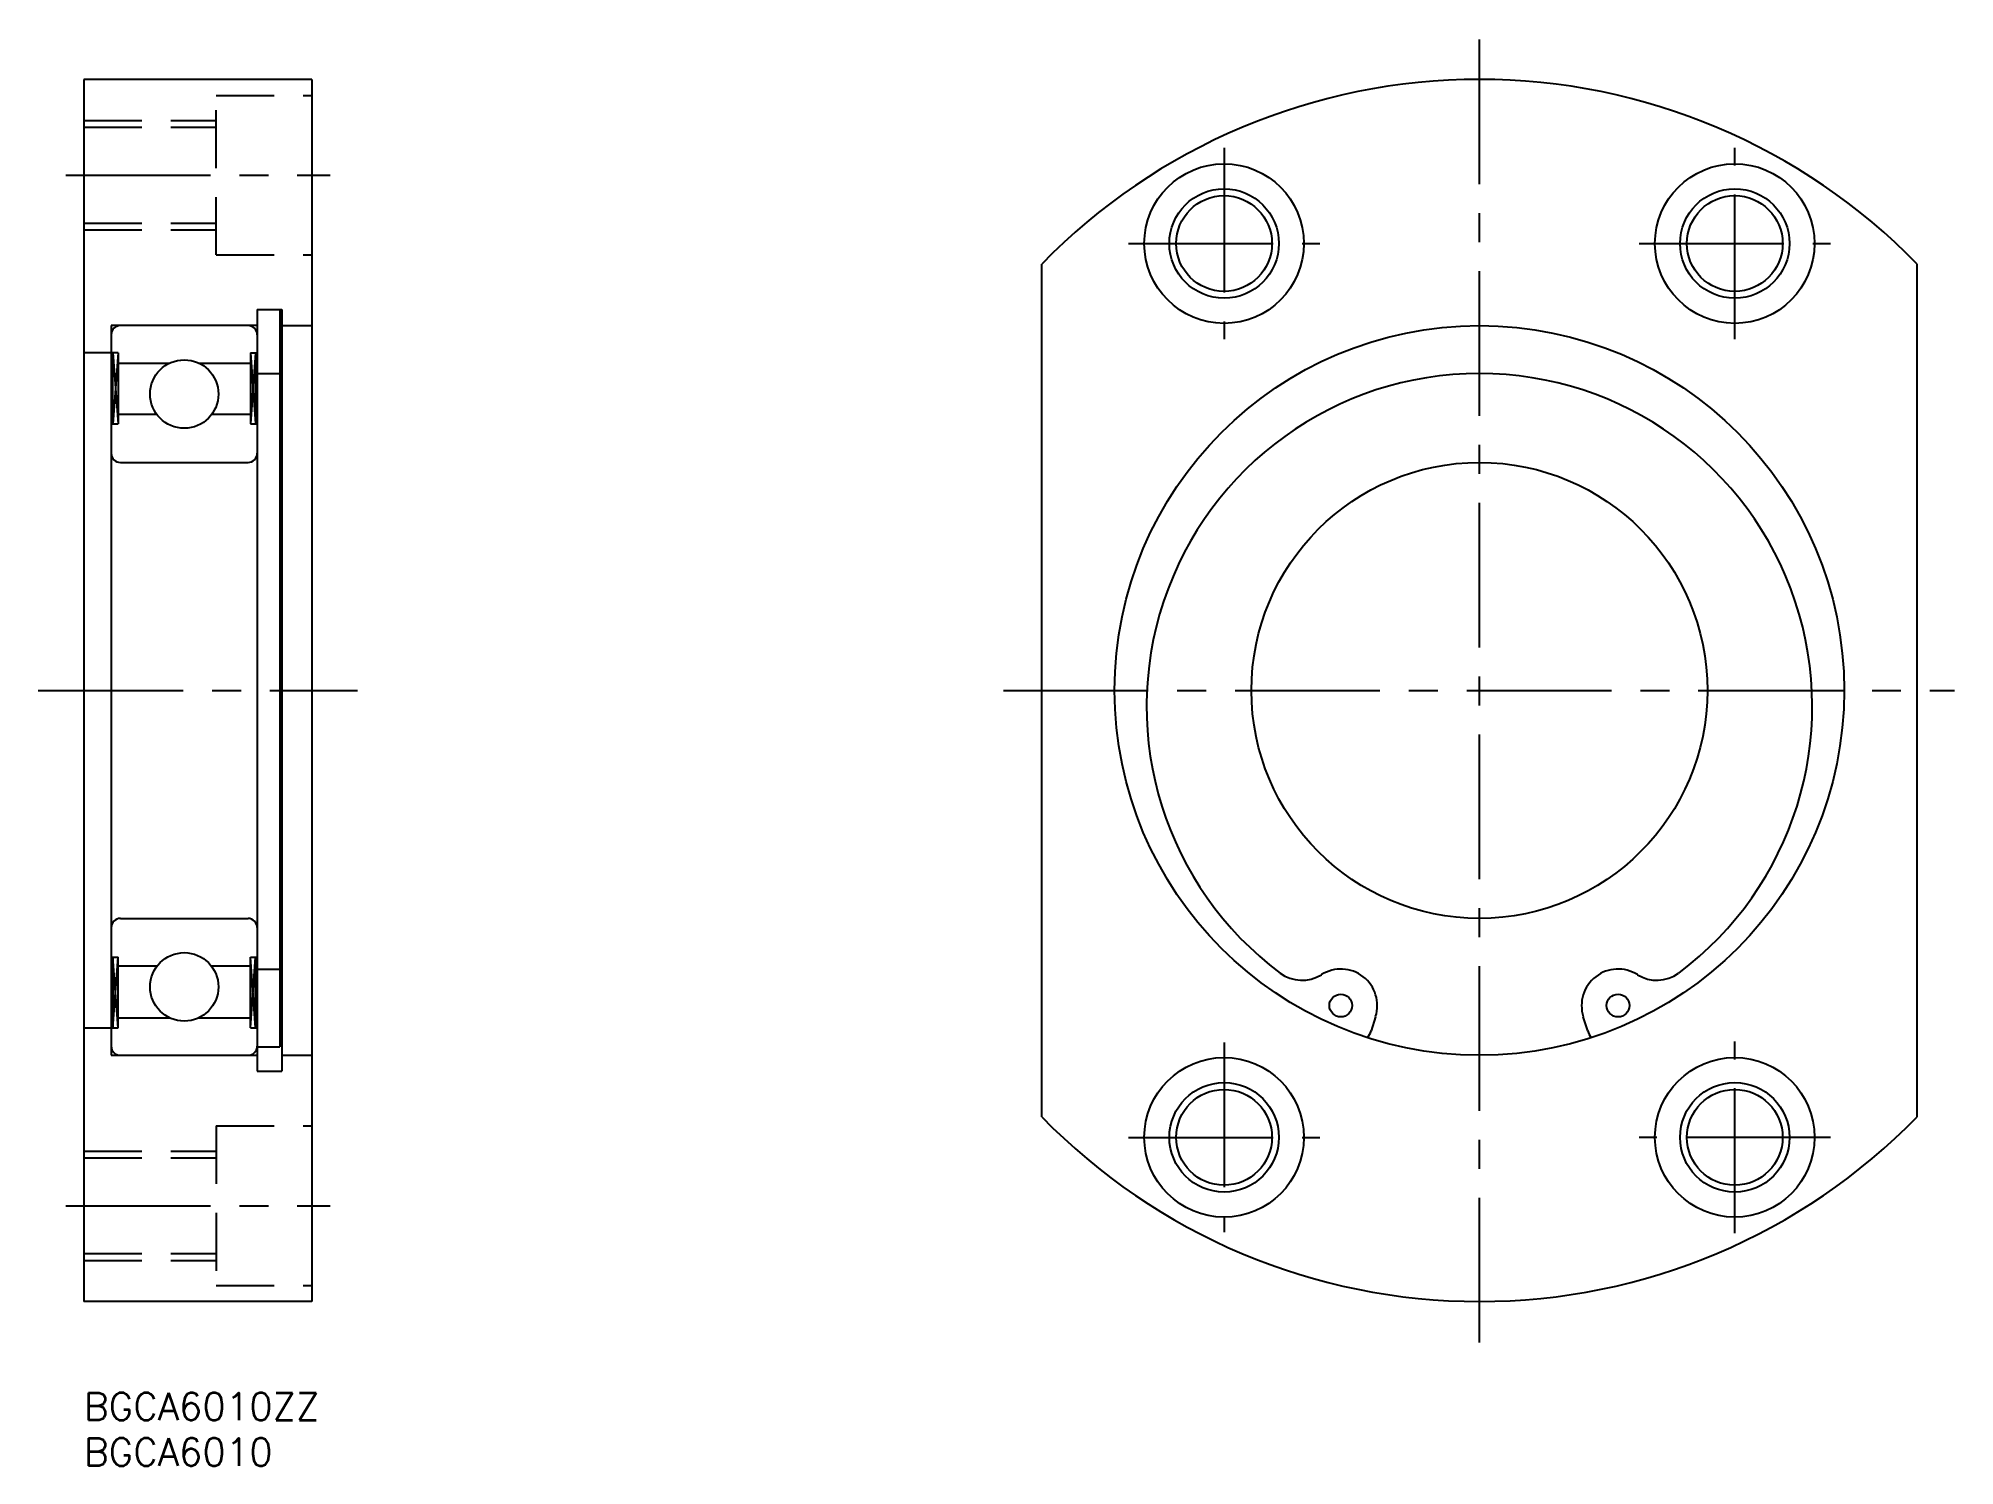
# Model space of a CAD drawing. Extents: x -5 to 205, y -8 to 148.
import ezdxf

# ---------------------------------------------------------------- set-up
doc = ezdxf.new("R2010")
doc.units = 0
doc.header["$LTSCALE"] = 0.5
doc.linetypes.add('CENTER', pattern=[50.8, 31.75, -6.35, 6.35, -6.35])
doc.linetypes.add('DASHED', pattern=[19.05, 12.7, -6.35])
for name, color, linetype in [('MSM_CENTER', 1, 'CENTER'), ('MSM_CONTINUOUS', 7, 'CONTINUOUS'), ('MSM_DASHED', 4, 'DASHED'), ('MSM_NARROW', 5, 'CONTINUOUS'), ('MSM_PART_NUMBER', 7, 'CONTINUOUS')]:
    doc.layers.add(name, color=color, linetype=linetype)
doc.styles.get("Standard").update_dxf_attribs({"font": 'txt.shx', "height": 3, "bigfont": 'bigfont.shx'})

# ---------------------------------------------------------------- blocks, each defined once
blk = doc.blocks.new('*U4')
at = {"layer": 'MSM_PART_NUMBER'}
blk.add_text('BGCA6010ZZ', height=3, dxfattribs=at).set_placement((0, -3))
blk = doc.blocks.new('*U5')
at = {"layer": 'MSM_PART_NUMBER'}
blk.add_text('BGCA6010', height=3, dxfattribs=at).set_placement((0, -8))

msp = doc.modelspace()

# ---------------------------------------------------------------- linework, layer by layer
at = {"layer": 'MSM_CENTER'}
for p, q in [((153.03, 5.5), (153.03, 148.5)), ((125.03, 136.5), (125.03, 115.5)), ((181.03, 115.5), (181.03, 136.5)), ((-2, 133.5), (27, 133.5)), ((114.53, 126), (135.53, 126)), ((170.53, 126), (191.53, 126)), ((-5, 77), (30, 77)), ((100.83, 77), (205.14, 77)), ((125.03, 38.41), (125.03, 17.59)), ((181.03, 17.5), (181.03, 38.5)), ((114.53, 28), (135.53, 28)), ((191.53, 28), (170.53, 28)), ((-2, 20.5), (27, 20.5))]:
    msp.add_line(p, q, dxfattribs=at)
at = {"layer": 'MSM_CONTINUOUS'}
for p, q in [((25, 144), (0, 144)), ((0, 144), (0, 10)), ((25, 144), (25, 10)), ((105.03, 30.26), (105.03, 123.74)), ((201.03, 30.26), (201.03, 123.74)), ((19, 118.75), (19, 35.25)), ((19, 118.75), (21.7, 118.75)), ((21.5, 118.75, 0.75), (21.5, 37.93, 0.75)), ((21.7, 118.75), (21.7, 35.25)), ((19, 117), (3, 117)), ((3, 117), (3, 37)), ((21.7, 117), (25, 117)), ((3.74, 114), (0, 114)), ((3.18, 106.25), (3.18, 114)), ((3.18, 114), (3.74, 106.25)), ((3.74, 114), (3.18, 106.25)), ((3.74, 114), (3.74, 106.25)), ((18.26, 114), (19, 114)), ((18.26, 114), (18.26, 106.25)), ((18.26, 114), (18.82, 106.25)), ((18.82, 114), (18.26, 106.25)), ((18.82, 114), (18.82, 106.25)), ((3.74, 112.9), (9.42, 112.9)), ((12.58, 112.9), (18.26, 112.9)), ((19, 111.75), (21.5, 111.75)), ((8, 107.25), (3.74, 107.25)), ((18.26, 107.25), (14, 107.25)), ((3, 106.25), (3.74, 106.25)), ((18.26, 106.25), (19, 106.25)), ((4, 102), (18, 102)), ((4, 52), (18, 52)), ((3, 47.75), (3.74, 47.75)), ((3.18, 47.75), (3.18, 40)), ((3.18, 40), (3.74, 47.75)), ((3.74, 40), (3.18, 47.75)), ((3.74, 40), (3.74, 47.75)), ((8, 46.75), (3.74, 46.75)), ((18.26, 46.75), (14, 46.75)), ((18.26, 47.75), (19, 47.75)), ((18.26, 40), (18.26, 47.75)), ((18.26, 40), (18.82, 47.75)), ((18.82, 40), (18.26, 47.75)), ((18.82, 40), (18.82, 47.75)), ((19, 46.45), (21.5, 46.45)), ((0, 40), (3.74, 40)), ((3.74, 41.1), (9.42, 41.1)), ((12.58, 41.1), (18.26, 41.1)), ((18.26, 40), (19, 40)), ((141.64, 41.23, -1.25), (141.14, 39.68, -1.25)), ((164.91, 39.68, -1.25), (164.42, 41.23, -1.25)), ((19, 37.93), (21.5, 37.93)), ((3, 37), (19, 37)), ((21.7, 37), (25, 37)), ((19, 35.25), (21.7, 35.25)), ((25, 10), (0, 10))]:
    msp.add_line(p, q, dxfattribs=at)
for centre, radius in [((125.03, 126), 8.75), ((181.03, 126), 8.75), ((125.03, 126), 5.25), ((181.03, 126), 5.25), ((153.03, 77, -1.25), 40), ((11, 109.5), 3.75), ((153.03, 77), 25), ((11, 44.5), 3.75), ((137.83, 42.45, -1.25), 1.25), ((168.23, 42.45, -1.25), 1.25), ((125.03, 28), 8.75), ((181.03, 28), 8.75), ((125.03, 28), 5.25), ((181.03, 28), 5.25)]:
    msp.add_circle(centre, radius, dxfattribs=at)
for centre, radius, start, end in [((153.03, 77), 67, 44.2405, 135.7595), ((4, 116), 1, 90, 180), ((18, 116), 1, 0, 90), ((153.03, 75.25, -1.25), 36.5, 306.7766, 233.2234), ((4, 103), 1, 180, 270), ((18, 103), 1, 270, 0), ((4, 51), 1, 90, 180), ((18, 51), 1, 0, 90), ((137.83, 42.45, -1.25), 4, 342.3386, 122.1546), ((168.23, 42.45, -1.25), 4, 57.8454, 197.6614), ((133.57, 49.22, -1.25), 4, 233.2234, 302.1546), ((172.48, 49.22, -1.25), 4, 237.8454, 306.7766), ((4, 38), 1, 180, 270), ((18, 38), 1, 270, 0), ((138.76, 40.43, -1.25), 2.5, 322.9618, 342.3386), ((167.29, 40.43, -1.25), 2.5, 197.6614, 217.0382), ((153.03, 77), 67, 224.2405, 315.7595)]:
    msp.add_arc(centre, radius, start, end, dxfattribs=at)
at = {"layer": 'MSM_DASHED'}
for p, q in [((14.5, 124.75), (14.5, 142.25)), ((14.5, 142.25), (25, 142.25)), ((0, 139.5), (14.5, 139.5)), ((0, 138.75), (14.5, 138.75)), ((0, 128.25), (14.5, 128.25)), ((0, 127.5), (14.5, 127.5)), ((14.5, 124.75), (25, 124.75)), ((14.5, 29.25), (14.5, 11.75)), ((14.5, 29.25), (25, 29.25)), ((0, 26.5), (14.5, 26.5)), ((0, 25.75), (14.5, 25.75)), ((0, 15.25), (14.5, 15.25)), ((0, 14.5), (14.5, 14.5)), ((14.5, 11.75), (25, 11.75))]:
    msp.add_line(p, q, dxfattribs=at)
at = {"layer": 'MSM_NARROW'}
for centre in [(125.03, 126), (181.03, 126), (125.03, 28), (181.03, 28)]:
    msp.add_circle(centre, 6, dxfattribs=at)

# ---------------------------------------------------------------- block references
at = {"layer": 'MSM_CONTINUOUS'}
for name in ['*U4', '*U5']:
    msp.add_blockref(name, (0, 0), dxfattribs=at)

doc.saveas('drawing.dxf')
